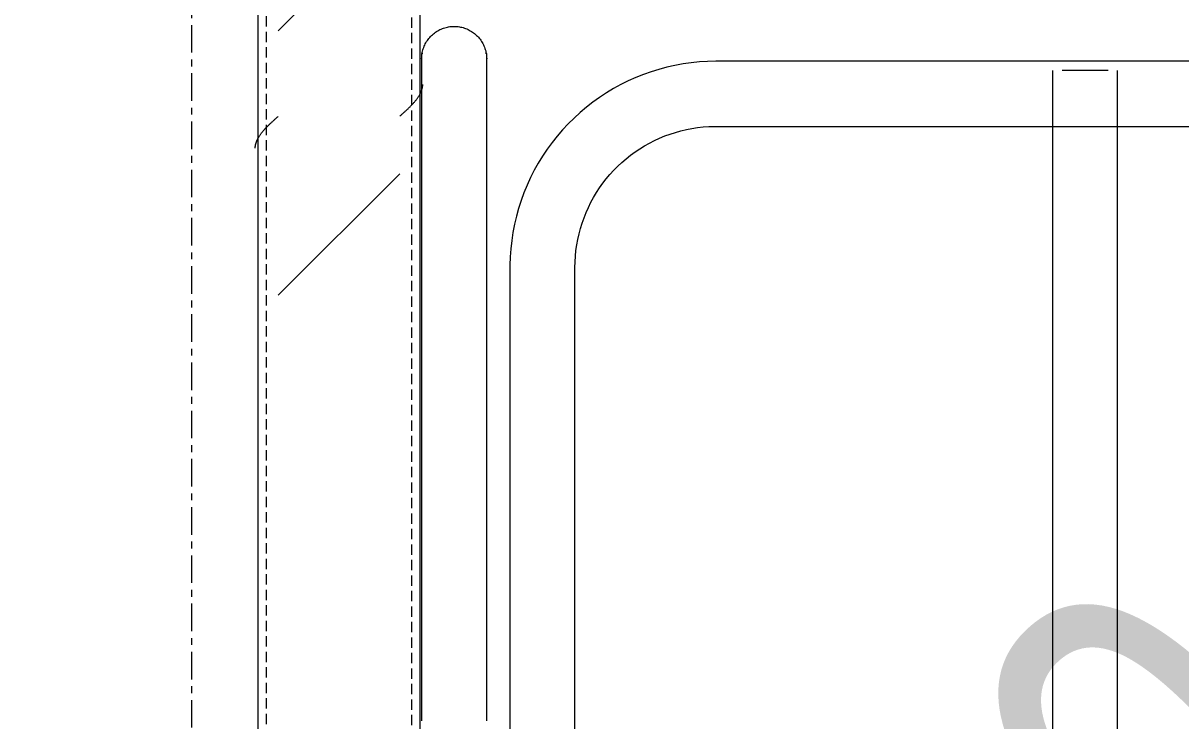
# Model space of a CAD drawing. Header units: centimetres. Extents: x -6111 to 13767, y -285 to 1600.
# Drawn here: x -3390.9 to -3337.5, y 310.5 to 342.6 of the extents above; entities that cross this region are included whole.
import ezdxf

# ---------------------------------------------------------------- set-up
doc = ezdxf.new("R2010")
doc.units = ezdxf.units.CM
doc.linetypes.add('Grid Line', pattern=[2.2225, 1.27, -0.3175, 0.3175, -0.3175])
doc.linetypes.add('Hidden', pattern=[0.714375, 0.47625, -0.238125])
for name, color, linetype, lineweight in [('A-ANNO-DIMS', 7, 'Continuous', 9), ('A-ANNO-DIMS-100', 7, 'Continuous', 9), ('A-FLOR-HRAL', 7, 'Continuous', 9), ('S-BEAM-IDEN', 7, 'Continuous', 18), ('S-COLS', 7, 'Continuous', 9), ('S-GRID', 7, 'Continuous', 9)]:
    doc.layers.add(name, color=color, linetype=linetype, lineweight=lineweight)
doc.styles.add('Century Gothic_1', font='GOTHIC.TTF', dxfattribs={"height": 15})
doc.styles.add('Century Gothic_2', font='GOTHIC.TTF', dxfattribs={"width": 0.8, "height": 20})
doc.dimstyles.new('FCA_N_Cotas_E100', dxfattribs={"dimscale": 30.48, "dimtxt": 15.662524, "dimasz": 0.492126, "dimexe": 0.656168, "dimexo": 0.656168, "dimgap": 0.032808, "dimtad": 1, "dimlfac": 0.01, "dimrnd": 0.01, "dimzin": 0, "dimdsep": 46, "dimtxsty": 'Century Gothic_1', "dimblk1": 'OBLIQUE', "dimblk2": 'OBLIQUE', "dimsah": 1, "dimcen": 0.09, "dimdle": 0.656168, "dimadec": 3, "dimazin": 2, "dimtfac": 1, "dimtdec": 4, "dimtix": 1, "dimtmove": 0, "dimatfit": 3, "dimfxl": 1, "dimtvp": 1, "dimtolj": 1, "dimtzin": 0, "dimarcsym": 2})

# ---------------------------------------------------------------- blocks, each defined once
blk = doc.blocks.new('FP_83-Elevación Eje 2')
at = {"layer": 'S-COLS'}
blk.add_line((-5678.004, 233.832), (-5678.004, 594.989), dxfattribs=at)
at = {"layer": 'S-COLS', "color": 9, "true_color": 0xc0c0c0}
for p, q in [((-5677.914, 339.639), (-5677.908, 339.662)), ((-5677.908, 339.662), (-5677.903, 339.685)), ((-5677.903, 339.685), (-5677.899, 339.709)), ((-5677.899, 339.709), (-5677.896, 339.732)), ((-5677.896, 339.732), (-5677.893, 339.755)), ((-5677.893, 339.755), (-5677.891, 339.779)), ((-5677.891, 339.779), (-5677.889, 339.802)), ((-5677.889, 339.802), (-5677.888, 339.825)), ((-5678.2, 339.103), (-5678.182, 339.126)), ((-5678.182, 339.126), (-5678.164, 339.149)), ((-5678.164, 339.149), (-5678.147, 339.172)), ((-5678.147, 339.172), (-5678.13, 339.196)), ((-5678.13, 339.196), (-5678.113, 339.219)), ((-5678.113, 339.219), (-5678.098, 339.242)), ((-5678.098, 339.242), (-5678.082, 339.266)), ((-5678.082, 339.266), (-5678.067, 339.289)), ((-5678.067, 339.289), (-5678.053, 339.312)), ((-5678.053, 339.312), (-5678.039, 339.336)), ((-5678.039, 339.336), (-5678.026, 339.359)), ((-5678.026, 339.359), (-5678.014, 339.382)), ((-5678.014, 339.382), (-5678.002, 339.406)), ((-5678.002, 339.406), (-5677.99, 339.429)), ((-5677.99, 339.429), (-5677.979, 339.452)), ((-5677.979, 339.452), (-5677.969, 339.476)), ((-5677.969, 339.476), (-5677.959, 339.499)), ((-5677.959, 339.499), (-5677.95, 339.522)), ((-5677.95, 339.522), (-5677.942, 339.546)), ((-5677.942, 339.546), (-5677.934, 339.569)), ((-5677.934, 339.569), (-5677.926, 339.592)), ((-5677.926, 339.592), (-5677.92, 339.615)), ((-5677.92, 339.615), (-5677.914, 339.639)), ((-5678.721, 338.566), (-5678.695, 338.59)), ((-5678.695, 338.59), (-5678.67, 338.613)), ((-5678.67, 338.613), (-5678.645, 338.636)), ((-5678.645, 338.636), (-5678.62, 338.66)), ((-5678.62, 338.66), (-5678.595, 338.683)), ((-5678.595, 338.683), (-5678.57, 338.706)), ((-5678.57, 338.706), (-5678.546, 338.729)), ((-5678.546, 338.729), (-5678.522, 338.753)), ((-5678.522, 338.753), (-5678.498, 338.776)), ((-5678.498, 338.776), (-5678.475, 338.799)), ((-5678.475, 338.799), (-5678.451, 338.823)), ((-5678.451, 338.823), (-5678.429, 338.846)), ((-5678.429, 338.846), (-5678.406, 338.869)), ((-5678.406, 338.869), (-5678.384, 338.893)), ((-5678.384, 338.893), (-5678.362, 338.916)), ((-5678.362, 338.916), (-5678.34, 338.939)), ((-5678.34, 338.939), (-5678.319, 338.963)), ((-5678.319, 338.963), (-5678.298, 338.986)), ((-5678.298, 338.986), (-5678.278, 339.009)), ((-5678.278, 339.009), (-5678.258, 339.033)), ((-5678.258, 339.033), (-5678.238, 339.056)), ((-5678.238, 339.056), (-5678.219, 339.079)), ((-5678.219, 339.079), (-5678.2, 339.103)), ((-5678.954, 338.356), (-5678.928, 338.38)), ((-5678.928, 338.38), (-5678.902, 338.403)), ((-5678.902, 338.403), (-5678.876, 338.426)), ((-5678.876, 338.426), (-5678.85, 338.45)), ((-5678.85, 338.45), (-5678.824, 338.473)), ((-5678.824, 338.473), (-5678.798, 338.496)), ((-5678.798, 338.496), (-5678.772, 338.52)), ((-5678.772, 338.52), (-5678.746, 338.543)), ((-5678.746, 338.543), (-5678.721, 338.566))]:
    blk.add_line(p, q, dxfattribs=at)
blk = doc.blocks.new('FP_84-Elevación Eje 2')
at = {"layer": 'S-COLS'}
blk.add_line((-5685.504, 620.801), (-5685.504, 46.025), dxfattribs=at)
at = {"layer": 'S-COLS', "color": 9, "true_color": 0xc0c0c0}
for p, q in [((-5684.913, 338.03), (-5684.889, 338.053)), ((-5684.889, 338.053), (-5684.864, 338.077)), ((-5684.864, 338.077), (-5684.839, 338.1)), ((-5684.839, 338.1), (-5684.813, 338.123)), ((-5684.813, 338.123), (-5684.788, 338.147)), ((-5684.788, 338.147), (-5684.762, 338.17)), ((-5684.762, 338.17), (-5684.736, 338.193)), ((-5684.736, 338.193), (-5684.711, 338.216)), ((-5684.711, 338.216), (-5684.685, 338.24)), ((-5684.685, 338.24), (-5684.659, 338.263)), ((-5684.659, 338.263), (-5684.633, 338.286)), ((-5684.633, 338.286), (-5684.607, 338.31)), ((-5684.607, 338.31), (-5684.58, 338.333)), ((-5684.58, 338.333), (-5684.554, 338.356)), ((-5685.379, 337.517), (-5685.362, 337.54)), ((-5685.362, 337.54), (-5685.344, 337.564)), ((-5685.344, 337.564), (-5685.327, 337.587)), ((-5685.327, 337.587), (-5685.308, 337.61)), ((-5685.308, 337.61), (-5685.29, 337.634)), ((-5685.29, 337.634), (-5685.27, 337.657)), ((-5685.27, 337.657), (-5685.251, 337.68)), ((-5685.251, 337.68), (-5685.231, 337.704)), ((-5685.231, 337.704), (-5685.21, 337.727)), ((-5685.21, 337.727), (-5685.189, 337.75)), ((-5685.189, 337.75), (-5685.168, 337.773)), ((-5685.168, 337.773), (-5685.147, 337.797)), ((-5685.147, 337.797), (-5685.125, 337.82)), ((-5685.125, 337.82), (-5685.102, 337.843)), ((-5685.102, 337.843), (-5685.08, 337.867)), ((-5685.08, 337.867), (-5685.057, 337.89)), ((-5685.057, 337.89), (-5685.034, 337.913)), ((-5685.034, 337.913), (-5685.01, 337.937)), ((-5685.01, 337.937), (-5684.986, 337.96)), ((-5684.986, 337.96), (-5684.962, 337.983)), ((-5684.962, 337.983), (-5684.938, 338.007)), ((-5684.938, 338.007), (-5684.913, 338.03)), ((-5685.613, 336.981), (-5685.609, 337.004)), ((-5685.609, 337.004), (-5685.605, 337.027)), ((-5685.605, 337.027), (-5685.6, 337.051)), ((-5685.6, 337.051), (-5685.595, 337.074)), ((-5685.595, 337.074), (-5685.589, 337.097)), ((-5685.589, 337.097), (-5685.582, 337.121)), ((-5685.582, 337.121), (-5685.575, 337.144)), ((-5685.575, 337.144), (-5685.567, 337.167)), ((-5685.567, 337.167), (-5685.558, 337.191)), ((-5685.558, 337.191), (-5685.549, 337.214)), ((-5685.549, 337.214), (-5685.539, 337.237)), ((-5685.539, 337.237), (-5685.529, 337.26)), ((-5685.529, 337.26), (-5685.518, 337.284)), ((-5685.518, 337.284), (-5685.507, 337.307)), ((-5685.507, 337.307), (-5685.495, 337.33)), ((-5685.495, 337.33), (-5685.482, 337.354)), ((-5685.482, 337.354), (-5685.469, 337.377)), ((-5685.469, 337.377), (-5685.455, 337.4)), ((-5685.455, 337.4), (-5685.441, 337.424)), ((-5685.441, 337.424), (-5685.426, 337.447)), ((-5685.426, 337.447), (-5685.411, 337.47)), ((-5685.411, 337.47), (-5685.395, 337.494)), ((-5685.395, 337.494), (-5685.379, 337.517)), ((-5685.62, 336.887), (-5685.619, 336.911)), ((-5685.619, 336.911), (-5685.618, 336.934)), ((-5685.618, 336.934), (-5685.615, 336.957)), ((-5685.615, 336.957), (-5685.613, 336.981))]:
    blk.add_line(p, q, dxfattribs=at)
blk = doc.blocks.new('HSS Rectangular-Column - 75 x 75-1752346-Elevación Eje 2')
at = {"layer": 'S-COLS', "true_color": 0xc0c0c0}
h = blk.add_hatch(dxfattribs=at)
h.set_pattern_fill('FP_2', color=9, style=0, pattern_type=2)
h.set_pattern_definition([(45, (0, 0), (-25.14472, 25.14472), []), (45, (0, 38.1), (-25.14472, 25.14472), [])])
h.paths.add_polyline_path([(-5678.954, 46.025), (-5678.954, 208.832), (-5681.754, 208.832), (-5681.754, 209.64), (-5678.954, 209.64), (-5678.954, 233.024), (-5681.754, 233.075), (-5681.754, 233.832), (-5678.954, 233.832), (-5678.954, 620.801), (-5684.554, 620.801), (-5684.554, 46.025)])
at = {"layer": 'S-COLS', "linetype": 'Hidden'}
for p, q in [((-5685.104, 46.025), (-5685.104, 620.801)), ((-5678.404, 620.801), (-5678.404, 233.832))]:
    blk.add_line(p, q, dxfattribs=at)
at = {"layer": 'S-COLS'}
for name in ['FP_84-Elevación Eje 2', 'FP_83-Elevación Eje 2']:
    blk.add_blockref(name, (0, 0), dxfattribs=at)
blk = doc.blocks.new('Railings 4 - Railings 1-1757765-Elevación Eje 2')
at = {"layer": 'A-FLOR-HRAL', "color": 8, "true_color": 0x808080}
for p, q in [((-5677.941, 341.244), (-5677.941, 333.364)), ((-5677.941, 340.999), (-5677.941, 341)), ((-5677.941, 340.999), (-5677.941, 340.143)), ((-5674.941, 338.752), (-5674.941, 341.244)), ((-5674.941, 341), (-5674.941, 340.999)), ((-5674.941, 340.143), (-5674.941, 340.999)), ((-5674.941, 333.364), (-5674.941, 337.141)), ((-5677.941, 333.364), (-5677.941, 310.49)), ((-5674.941, 310.49), (-5674.941, 333.364))]:
    blk.add_line(p, q, dxfattribs=at)
at = {"layer": 'A-FLOR-HRAL', "color": 8, "true_color": 0x808080, "flags": 128}
for points in [[(-5677.941, 341), (-5677.94, 341.06), (-5677.936, 341.119), (-5677.93, 341.179), (-5677.922, 341.239), (-5677.911, 341.298), (-5677.898, 341.356), (-5677.883, 341.414), (-5677.865, 341.471), (-5677.845, 341.528), (-5677.823, 341.584), (-5677.798, 341.638), (-5677.772, 341.692), (-5677.743, 341.745), (-5677.712, 341.796), (-5677.679, 341.847), (-5677.644, 341.895), (-5677.608, 341.943), (-5677.569, 341.989), (-5677.528, 342.033), (-5677.486, 342.076), (-5677.442, 342.117), (-5677.397, 342.156), (-5677.35, 342.193), (-5677.301, 342.228), (-5677.252, 342.262), (-5677.2, 342.293), (-5677.148, 342.323), (-5677.095, 342.35), (-5677.04, 342.375), (-5676.985, 342.398), (-5676.928, 342.418), (-5676.871, 342.437), (-5676.813, 342.453), (-5676.755, 342.466), (-5676.696, 342.478), (-5676.637, 342.487), (-5676.577, 342.493), (-5676.517, 342.498), (-5676.457, 342.499), (-5676.441, 342.5)], [(-5676.441, 342.5), (-5676.381, 342.498), (-5676.321, 342.495), (-5676.262, 342.489), (-5676.202, 342.48), (-5676.143, 342.47), (-5676.085, 342.457), (-5676.027, 342.441), (-5675.969, 342.423), (-5675.913, 342.403), (-5675.857, 342.381), (-5675.802, 342.357), (-5675.748, 342.33), (-5675.696, 342.301), (-5675.644, 342.27), (-5675.594, 342.238), (-5675.545, 342.203), (-5675.498, 342.166), (-5675.452, 342.127), (-5675.408, 342.087), (-5675.365, 342.045), (-5675.324, 342.001), (-5675.285, 341.955), (-5675.248, 341.908), (-5675.212, 341.86), (-5675.179, 341.81), (-5675.148, 341.759), (-5675.118, 341.707), (-5675.091, 341.653), (-5675.066, 341.599), (-5675.043, 341.543), (-5675.022, 341.487), (-5675.004, 341.43), (-5674.988, 341.372), (-5674.974, 341.313), (-5674.963, 341.255), (-5674.954, 341.195), (-5674.947, 341.136), (-5674.943, 341.076), (-5674.941, 341.016), (-5674.941, 341)], [(-5677.941, 341), (-5677.941, 340.993), (-5677.941, 340.974), (-5677.941, 340.942), (-5677.941, 340.897), (-5677.941, 340.84), (-5677.941, 340.77), (-5677.941, 340.688), (-5677.941, 340.593), (-5677.941, 340.487), (-5677.941, 340.368), (-5677.941, 340.238), (-5677.941, 340.096), (-5677.941, 339.942), (-5677.941, 339.778), (-5677.941, 339.602), (-5677.941, 339.416), (-5677.941, 339.22), (-5677.941, 339.014), (-5677.941, 338.798), (-5677.941, 338.573), (-5677.941, 338.339), (-5677.941, 338.097), (-5677.941, 337.846), (-5677.941, 337.588), (-5677.941, 337.322), (-5677.941, 337.049), (-5677.941, 336.77), (-5677.941, 336.485), (-5677.941, 336.194), (-5677.941, 335.898), (-5677.941, 335.598), (-5677.941, 335.293), (-5677.941, 334.985), (-5677.941, 334.673), (-5677.941, 334.359), (-5677.941, 334.043), (-5677.941, 333.725), (-5677.941, 333.406), (-5677.941, 333.364)], [(-5674.941, 333.364), (-5674.941, 333.684), (-5674.941, 334.002), (-5674.941, 334.318), (-5674.941, 334.633), (-5674.941, 334.945), (-5674.941, 335.253), (-5674.941, 335.559), (-5674.941, 335.86), (-5674.941, 336.156), (-5674.941, 336.448), (-5674.941, 336.733), (-5674.941, 337.013), (-5674.941, 337.287), (-5674.941, 337.554), (-5674.941, 337.813), (-5674.941, 338.065), (-5674.941, 338.308), (-5674.941, 338.543), (-5674.941, 338.77), (-5674.941, 338.987), (-5674.941, 339.194), (-5674.941, 339.391), (-5674.941, 339.579), (-5674.941, 339.755), (-5674.941, 339.921), (-5674.941, 340.076), (-5674.941, 340.22), (-5674.941, 340.352), (-5674.941, 340.472), (-5674.941, 340.58), (-5674.941, 340.676), (-5674.941, 340.76), (-5674.941, 340.832), (-5674.941, 340.891), (-5674.941, 340.937), (-5674.941, 340.971), (-5674.941, 340.991), (-5674.941, 340.999)]]:
    blk.add_lwpolyline(points, dxfattribs=at)
at = {"layer": 'A-FLOR-HRAL', "color": 8, "true_color": 0x808080}
for start_param, end_param in [(2.879793, 3.141593), (0, 0.261799)]:
    blk.add_ellipse((-5676.441, 341.244), major_axis=(1.5, 0), ratio=0.01189, start_param=start_param, end_param=end_param, dxfattribs=at)
blk = doc.blocks.new('Railings 8 - Railings 8-1759027-Elevación Eje 2')
at = {"layer": 'A-FLOR-HRAL', "color": 8, "true_color": 0x808080}
for p, q in [((-5601.629, 340.889), (-5664.368, 340.889)), ((-5648.84, 340.465), (-5648.84, 270.484)), ((-5646.279, 340.465), (-5648.4, 340.465)), ((-5645.84, 273.098), (-5645.84, 340.465)), ((-5664.368, 337.889), (-5598.166, 337.889)), ((-5673.868, 331.389), (-5673.868, 306.483)), ((-5670.868, 306.483), (-5670.868, 331.389))]:
    blk.add_line(p, q, dxfattribs=at)
at = {"layer": 'A-FLOR-HRAL', "color": 8, "true_color": 0x808080, "flags": 128}
for points in [[(-5664.368, 340.889), (-5664.748, 340.881), (-5665.127, 340.858), (-5665.505, 340.82), (-5665.881, 340.767), (-5666.255, 340.699), (-5666.626, 340.616), (-5666.993, 340.519), (-5667.356, 340.406), (-5667.714, 340.28), (-5668.067, 340.139), (-5668.414, 339.984), (-5668.755, 339.815), (-5669.088, 339.633), (-5669.414, 339.438), (-5669.732, 339.229), (-5670.041, 339.009), (-5670.341, 338.776), (-5670.632, 338.531), (-5670.912, 338.275), (-5671.183, 338.007), (-5671.442, 337.73), (-5671.69, 337.442), (-5671.926, 337.144), (-5672.15, 336.837), (-5672.362, 336.522), (-5672.561, 336.198), (-5672.746, 335.866), (-5672.919, 335.528), (-5673.077, 335.182), (-5673.222, 334.831), (-5673.353, 334.474), (-5673.469, 334.112), (-5673.57, 333.746), (-5673.657, 333.376), (-5673.729, 333.003), (-5673.787, 332.628), (-5673.829, 332.25), (-5673.855, 331.871), (-5673.867, 331.491), (-5673.868, 331.389)], [(-5670.868, 331.389), (-5670.862, 331.649), (-5670.847, 331.908), (-5670.821, 332.167), (-5670.785, 332.424), (-5670.738, 332.68), (-5670.681, 332.934), (-5670.615, 333.185), (-5670.538, 333.433), (-5670.451, 333.678), (-5670.355, 333.92), (-5670.249, 334.157), (-5670.133, 334.39), (-5670.008, 334.618), (-5669.875, 334.841), (-5669.732, 335.059), (-5669.581, 335.27), (-5669.422, 335.476), (-5669.254, 335.675), (-5669.079, 335.867), (-5668.896, 336.052), (-5668.706, 336.229), (-5668.509, 336.398), (-5668.305, 336.56), (-5668.096, 336.713), (-5667.88, 336.858), (-5667.658, 336.994), (-5667.431, 337.121), (-5667.2, 337.239), (-5666.963, 337.348), (-5666.723, 337.447), (-5666.479, 337.536), (-5666.231, 337.616), (-5665.981, 337.685), (-5665.728, 337.745), (-5665.472, 337.794), (-5665.215, 337.833), (-5664.957, 337.862), (-5664.698, 337.88), (-5664.438, 337.888), (-5664.368, 337.889)]]:
    blk.add_lwpolyline(points, dxfattribs=at)
blk = doc.blocks.new('DIMBLOCK18-Elevación Eje 2')
at = {"layer": 'A-ANNO-DIMS-100', "lineweight": 35}
for p, q in [((-3610.566, 418.987), (-3618.066, 426.487)), ((-3610.566, 418.987), (-3603.066, 411.487)), ((-3610.566, 233.832), (-3618.066, 241.332)), ((-3610.566, 233.832), (-3603.066, 226.332))]:
    blk.add_line(p, q, dxfattribs=at)
at = {"layer": 'A-ANNO-DIMS-100'}
for p, q in [((-3610.566, 418.987), (-3630.566, 418.987)), ((-3610.566, 418.987), (-3610.566, 233.832)), ((-3610.566, 418.987), (-3396.316, 418.987)), ((-3610.566, 233.832), (-3630.566, 233.832)), ((-3610.566, 233.832), (-3396.321, 233.832))]:
    blk.add_line(p, q, dxfattribs=at)
at = {"layer": 'A-ANNO-DIMS-100', "color": 0, "insert": (-3630.793, 306.023), "char_height": 15, "width": 48.92674, "attachment_point": 1, "rotation": 90, "line_spacing_factor": 0.984502, "style": 'Century Gothic_1'}
blk.add_mtext('1.85', dxfattribs=at)
blk = doc.blocks.new('_Oblique')
at = {"color": 0, "linetype": 'ByBlock', "lineweight": -2}
blk.add_line((-0.5, -0.5), (0.5, 0.5), dxfattribs=at)

msp = doc.modelspace()

# ---------------------------------------------------------------- linework, layer by layer
at = {"layer": 'S-GRID', "color": 253, "linetype": 'Grid Line', "true_color": 0xaaaaaa}
msp.add_line((-3383.106, -138.768), (-3383.106, 1331.674), dxfattribs=at)

# ---------------------------------------------------------------- block references
at = {"layer": 'A-FLOR-HRAL', "color": 8, "true_color": 0x808080}
for name in ['Railings 4 - Railings 1-1757765-Elevación Eje 2', 'Railings 8 - Railings 8-1759027-Elevación Eje 2']:
    msp.add_blockref(name, (2305.433, 0), dxfattribs=at)
at = {"layer": 'S-COLS'}
msp.add_blockref('HSS Rectangular-Column - 75 x 75-1752346-Elevación Eje 2', (2305.433, 0), dxfattribs=at)

# ---------------------------------------------------------------- texts
at = {"layer": 'S-BEAM-IDEN', "lineweight": 9, "insert": (-3366.7, 295.053), "char_height": 20, "width": 87.86495, "attachment_point": 1, "rotation": 41.0709, "style": 'Century Gothic_2'}
msp.add_mtext('L50x50', dxfattribs=at)

# ---------------------------------------------------------------- dimensions: what is measured, and where the dimension line sits
at = {"layer": 'A-ANNO-DIMS'}
dim = msp.add_linear_dim(base=(-3610.566, 233.832), p1=(-3376.316, 418.987), p2=(-3376.321, 233.832), angle=90, dimstyle='FCA_N_Cotas_E100', override={"dimpost": '<>', "dimfxl": 185.154541}, dxfattribs=at)
dim.commit()
dim.dimension.update_dxf_attribs({"geometry": 'DIMBLOCK18-Elevación Eje 2', "text_midpoint": (-3619.444, 326.41)})

doc.saveas('drawing.dxf')
